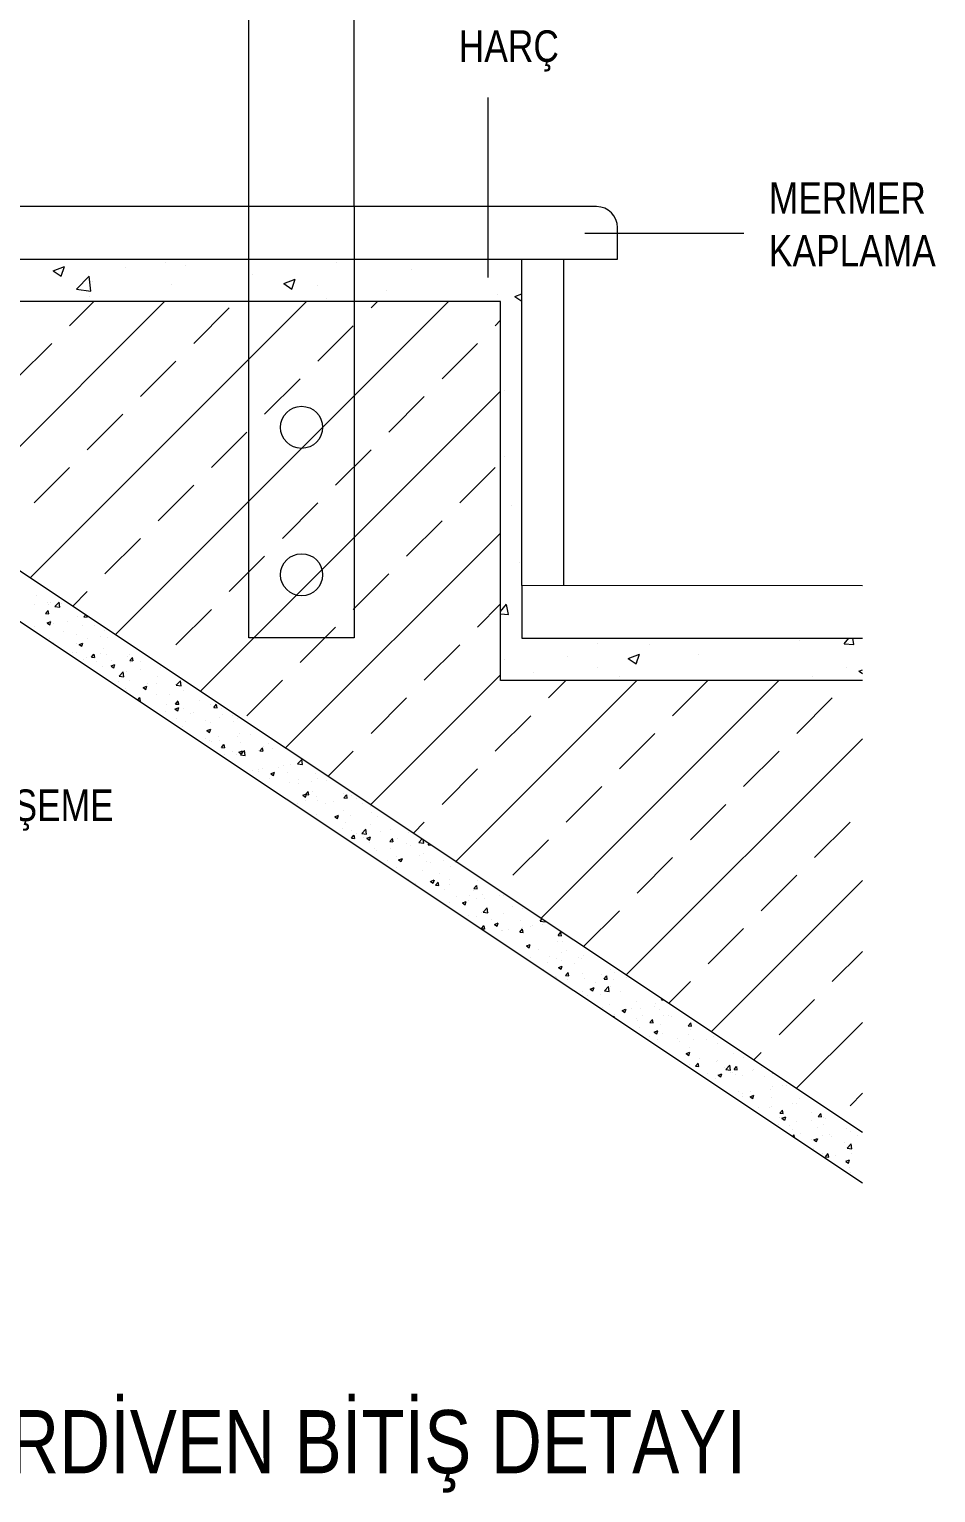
# Model space of a CAD drawing. Header units: millimetres. Extents: x 708 to 46452, y -4963 to 3960.
# Drawn here: x 43050.5 to 43265.6, y 2793.9 to 3141.3 of the extents above; entities that cross this region are included whole.
import ezdxf

# ---------------------------------------------------------------- set-up
doc = ezdxf.new("R2010")
doc.units = ezdxf.units.MM
doc.layers.add('TEFRİŞ', color=8, linetype='Continuous', lineweight=9)
doc.styles.add('ÖLÇÜ1-5-2', font='arial.ttf', dxfattribs={"width": 0.8, "height": 1.5})

msp = doc.modelspace()

# ---------------------------------------------------------------- linework, layer by layer
at = {"layer": 'TEFRİŞ'}
for p, q in [((43102.569, 3099.319), (43102.569, 3317.668)), ((43127.569, 3099.319), (43127.569, 3317.668)), ((43185.07, 3099.231), (43032.313, 3099.253)), ((43190.069, 3086.73), (43190.069, 3094.231)), ((43032.313, 3086.753), (43190.069, 3086.73)), ((43167.313, 3009.232), (43167.313, 3086.734)), ((43177.313, 3009.232), (43177.313, 3086.734)), ((43162.313, 3076.691), (42907.937, 3076.691)), ((43162.313, 2986.691), (43162.313, 3076.691)), ((43027.313, 3026.691), (43248.201, 2879.432)), ((43024.285, 3016.691), (43248.201, 2867.413)), ((43248.201, 3009.221), (43167.313, 3009.232)), ((43167.313, 3009.232), (43167.313, 2996.732)), ((43167.313, 2996.732), (43248.201, 2996.721)), ((43248.201, 2986.691), (43162.313, 2986.691))]:
    msp.add_line(p, q, dxfattribs=at)
at = {"layer": 'TEFRİŞ', "ltscale": 0.3}
for p, q in [((43159.391, 3082.372), (43159.391, 3125.123)), ((43102.584, 2996.812), (43102.569, 3099.323)), ((43127.569, 3099.319), (43127.584, 2996.812)), ((43182.336, 3092.949), (43220.017, 3092.949)), ((43082.892, 3086.008), (43082.892, 3086.008)), ((43123.285, 3085.96), (43123.285, 3085.96)), ((43056.152, 3083.992), (43058.819, 3085.016)), ((43056.159, 3083.983), (43058.054, 3082.705)), ((43058.058, 3082.705), (43058.83, 3085.007)), ((43061.689, 3079.653), (43064.657, 3082.746)), ((43065.079, 3079.12), (43064.658, 3082.738)), ((43073.354, 3084.753), (43073.354, 3084.753)), ((43087.604, 3085.143), (43087.604, 3085.143)), ((43103.497, 3083.103), (43103.497, 3083.103)), ((43141.172, 3084.405), (43141.172, 3084.405)), ((43159.391, 3082.372), (43159.391, 3082.372)), ((43061.695, 3079.642), (43065.084, 3079.116)), ((43065.385, 3081.329), (43065.385, 3081.329)), ((43084.252, 3080.664), (43084.252, 3080.664)), ((43110.906, 3080.94), (43113.574, 3081.964)), ((43110.914, 3080.931), (43112.809, 3079.653)), ((43112.812, 3079.653), (43113.585, 3081.956)), ((43118.953, 3080.591), (43118.953, 3080.591)), ((43135.328, 3079.204), (43135.328, 3079.204)), ((43030.48, 3024.579), (43082.592, 3076.691)), ((43050.686, 3011.109), (43116.268, 3076.691)), ((43060.013, 3070.95), (43065.754, 3076.691)), ((43064.69, 3077.982), (43064.69, 3077.982)), ((43070.891, 2997.639), (43149.944, 3076.691)), ((43096.733, 3076.777), (43096.733, 3076.777)), ((43120.899, 3077.304), (43120.899, 3077.304)), ((43131.575, 3075.16), (43133.106, 3076.691)), ((43161.628, 3078.398), (43161.628, 3078.398)), ((43165.661, 3077.889), (43167.313, 3078.523)), ((43165.668, 3077.88), (43167.313, 3076.771)), ((43089.48, 3066.741), (43097.899, 3075.16)), ((43161.041, 3070.95), (43162.313, 3072.222)), ((43118.946, 3062.531), (43127.365, 3070.95)), ((43047.385, 3058.322), (43055.804, 3066.741)), ((43148.413, 3058.322), (43156.832, 3066.741)), ((43076.851, 3054.112), (43085.27, 3062.531)), ((43106.318, 3049.903), (43114.737, 3058.322)), ((43091.097, 2984.168), (43162.313, 3055.384)), ((43163.312, 3055.473), (43163.312, 3055.473)), ((43135.784, 3045.693), (43144.203, 3054.112)), ((43064.223, 3041.484), (43072.642, 3049.903)), ((43093.689, 3037.274), (43102.108, 3045.693)), ((43123.156, 3033.065), (43131.575, 3041.484)), ((43051.594, 3028.855), (43060.013, 3037.274)), ((43152.622, 3028.855), (43161.041, 3037.274)), ((43163.279, 3039.973), (43163.279, 3039.973)), ((43081.061, 3024.646), (43089.48, 3033.065)), ((43110.527, 3020.436), (43118.946, 3028.855)), ((43164.881, 3028.207), (43164.881, 3028.207)), ((43139.994, 3016.227), (43148.413, 3024.646)), ((43068.432, 3012.017), (43076.851, 3020.436)), ((43111.303, 2970.698), (43162.313, 3021.708)), ((43097.899, 3007.808), (43106.318, 3016.227)), ((43166.843, 3014.815), (43166.843, 3014.815)), ((43127.365, 3003.598), (43135.784, 3012.017)), ((43052.074, 3006.899), (43052.074, 3006.899)), ((43060.789, 3004.374), (43064.223, 3007.808)), ((43051.707, 3004.683), (43051.707, 3004.683)), ((43054.331, 3002.615), (43054.943, 3003.344)), ((43054.334, 3002.611), (43055.094, 3002.545)), ((43054.751, 3005.193), (43054.751, 3005.193)), ((43054.936, 3004.652), (43054.936, 3004.652)), ((43055.119, 3002.534), (43054.972, 3003.33)), ((43055.574, 3005.239), (43055.574, 3005.239)), ((43056.554, 3004.308), (43057.543, 3005.339)), ((43056.56, 3004.297), (43057.69, 3004.122)), ((43057.685, 3004.125), (43057.544, 3005.331)), ((43058.115, 3005.07), (43058.115, 3005.07)), ((43063.44, 3001.818), (43063.864, 3002.323)), ((43085.27, 2995.179), (43093.689, 3003.598)), ((43156.832, 2999.389), (43162.313, 3004.87)), ((43162.313, 3003.121), (43163.716, 3004.793)), ((43162.313, 3002.563), (43164.16, 3002.402)), ((43164.186, 3002.39), (43163.745, 3004.778)), ((43051.595, 2999.643), (43051.595, 2999.643)), ((43054.723, 3000.376), (43055.613, 3000.717)), ((43054.73, 3000.367), (43055.362, 2999.941)), ((43054.774, 3000.061), (43054.774, 3000.061)), ((43055.366, 2999.941), (43055.623, 3000.709)), ((43055.42, 3001.011), (43055.42, 3001.011)), ((43056.327, 3000.157), (43056.327, 3000.157)), ((43059.584, 3000.694), (43059.584, 3000.694)), ((43061.941, 3001.905), (43061.941, 3001.905)), ((43063.106, 2999.871), (43063.106, 2999.871)), ((43063.444, 3001.814), (43064.203, 3001.748)), ((43064.229, 3001.737), (43064.156, 3002.129)), ((43065.995, 2999.648), (43065.995, 2999.648)), ((43114.737, 2990.97), (43123.156, 2999.389)), ((43055.265, 2996.783), (43055.265, 2996.783)), ((43056.243, 2995.685), (43056.243, 2995.685)), ((43058.589, 2998.377), (43058.589, 2998.377)), ((43061.632, 2995.588), (43061.632, 2995.588)), ((43061.786, 2997.677), (43061.786, 2997.677)), ((43062.304, 2995.263), (43063.193, 2995.604)), ((43062.311, 2995.254), (43062.943, 2994.828)), ((43062.946, 2994.828), (43063.204, 2995.596)), ((43064.264, 2996.741), (43064.264, 2996.741)), ((43067.443, 2997.16), (43067.443, 2997.16)), ((43068.201, 2998.49), (43068.201, 2998.49)), ((43069.038, 2996.859), (43069.038, 2996.859)), ((43127.584, 2996.812), (43102.584, 2996.812)), ((43185.386, 2995.542), (43185.386, 2995.542)), ((43233.319, 2996.152), (43233.319, 2996.152)), ((43243.863, 2995.432), (43244.945, 2996.721)), ((43243.866, 2995.428), (43246.143, 2995.229)), ((43246.168, 2995.217), (43245.891, 2996.721)), ((43060.633, 2993.381), (43060.633, 2993.381)), ((43061.632, 2993.45), (43061.632, 2993.45)), ((43064.102, 2992.151), (43064.102, 2992.151)), ((43065.202, 2992.265), (43065.815, 2992.995)), ((43065.206, 2992.262), (43065.965, 2992.195)), ((43065.991, 2992.184), (43065.844, 2992.98)), ((43067.413, 2993.095), (43067.413, 2993.095)), ((43068.047, 2994.263), (43068.047, 2994.263)), ((43068.912, 2992.784), (43068.912, 2992.784)), ((43073.889, 2992.415), (43073.889, 2992.415)), ((43074.192, 2992.808), (43074.192, 2992.808)), ((43074.312, 2991.468), (43074.924, 2992.198)), ((43075.1, 2991.387), (43074.953, 2992.183)), ((43144.203, 2986.76), (43152.622, 2995.179)), ((43178.174, 2992.472), (43178.174, 2992.472)), ((43192.605, 2991.953), (43195.273, 2992.977)), ((43192.612, 2991.944), (43194.507, 2990.666)), ((43194.51, 2990.666), (43195.283, 2992.969)), ((43197.736, 2995.155), (43197.736, 2995.155)), ((43209.257, 2992.984), (43209.257, 2992.984)), ((43063.311, 2991.675), (43063.311, 2991.675)), ((43066.482, 2991.144), (43066.482, 2991.144)), ((43067.892, 2990.035), (43067.892, 2990.035)), ((43069.885, 2990.149), (43070.774, 2990.491)), ((43069.892, 2990.141), (43070.524, 2989.715)), ((43070.09, 2991.389), (43070.09, 2991.389)), ((43070.527, 2989.715), (43070.784, 2990.482)), ((43071.792, 2987.733), (43072.781, 2988.764)), ((43072.922, 2987.55), (43072.782, 2988.756)), ((43073.592, 2988.831), (43073.592, 2988.831)), ((43074.315, 2991.465), (43075.074, 2991.398)), ((43074.488, 2990.987), (43074.488, 2990.987)), ((43076.771, 2989.25), (43076.771, 2989.25)), ((43076.87, 2991.102), (43076.87, 2991.102)), ((43080.994, 2990.903), (43081.061, 2990.97)), ((43081.581, 2989.883), (43081.581, 2989.883)), ((43163.167, 2991.728), (43163.167, 2991.728)), ((43170.221, 2988.512), (43170.221, 2988.512)), ((43185.289, 2989.829), (43185.289, 2989.829)), ((43194.827, 2991.084), (43194.827, 2991.084)), ((43244.376, 2989.836), (43244.376, 2989.836)), ((43247.36, 2988.901), (43248.201, 2989.224)), ((43247.367, 2988.893), (43248.201, 2988.33)), ((43071.665, 2986.353), (43071.665, 2986.353)), ((43071.798, 2987.722), (43072.927, 2987.546)), ((43073.364, 2984.837), (43073.364, 2984.837)), ((43074.334, 2986.759), (43074.334, 2986.759)), ((43077.466, 2985.036), (43078.355, 2985.377)), ((43077.473, 2985.027), (43078.104, 2984.601)), ((43078.108, 2984.602), (43078.365, 2985.369)), ((43078.24, 2984.874), (43078.24, 2984.874)), ((43078.445, 2986.066), (43078.445, 2986.066)), ((43080.771, 2986.109), (43080.771, 2986.109)), ((43080.855, 2987.654), (43080.855, 2987.654)), ((43085.224, 2985.78), (43085.224, 2985.78)), ((43085.346, 2985.631), (43086.335, 2986.662)), ((43085.352, 2985.619), (43086.481, 2985.444)), ((43086.261, 2985.93), (43086.261, 2985.93)), ((43086.476, 2985.448), (43086.336, 2986.654)), ((43102.108, 2978.341), (43110.527, 2986.76)), ((43131.508, 2957.227), (43162.313, 2988.032)), ((43151.714, 2943.757), (43194.648, 2986.691)), ((43171.919, 2930.287), (43228.324, 2986.691)), ((43173.67, 2982.551), (43177.81, 2986.691)), ((43190.559, 2987.652), (43190.559, 2987.652)), ((43203.136, 2978.341), (43211.486, 2986.691)), ((43210.898, 2986.793), (43210.898, 2986.793)), ((43236.306, 2987.767), (43236.306, 2987.767)), ((43073.43, 2984.241), (43073.43, 2984.241)), ((43076.208, 2982.076), (43076.686, 2982.645)), ((43076.407, 2982.049), (43076.407, 2982.049)), ((43076.511, 2981.874), (43076.836, 2981.845)), ((43076.862, 2981.834), (43076.715, 2982.631)), ((43080.7, 2983.426), (43080.7, 2983.426)), ((43083.814, 2983.32), (43083.814, 2983.32)), ((43085.183, 2981.118), (43085.795, 2981.848)), ((43085.971, 2981.037), (43085.824, 2981.833)), ((43087.115, 2984.239), (43087.115, 2984.239)), ((43090.909, 2981.973), (43090.909, 2981.973)), ((43131.575, 2974.132), (43139.994, 2982.551)), ((43232.602, 2974.132), (43241.021, 2982.551)), ((43080.546, 2979.198), (43080.546, 2979.198)), ((43082.751, 2979.29), (43082.751, 2979.29)), ((43082.92, 2980.921), (43082.92, 2980.921)), ((43085.046, 2979.923), (43085.936, 2980.264)), ((43085.053, 2979.914), (43085.685, 2979.488)), ((43085.186, 2981.115), (43085.945, 2981.049)), ((43085.688, 2979.488), (43085.946, 2980.256)), ((43086.099, 2981.339), (43086.099, 2981.339)), ((43086.961, 2980.011), (43086.961, 2980.011)), ((43088.664, 2978.876), (43088.664, 2978.876)), ((43089.531, 2979.004), (43089.531, 2979.004)), ((43093.557, 2980.963), (43093.557, 2980.963)), ((43094.292, 2980.321), (43094.904, 2981.051)), ((43094.296, 2980.318), (43095.055, 2980.252)), ((43095.08, 2980.24), (43094.933, 2981.036)), ((43095.589, 2978.019), (43095.589, 2978.019)), ((43096.07, 2980.147), (43096.07, 2980.147)), ((43096.31, 2978.717), (43096.31, 2978.717)), ((43098.768, 2978.438), (43098.768, 2978.438)), ((43161.041, 2969.922), (43169.46, 2978.341)), ((43085.429, 2977.584), (43085.429, 2977.584)), ((43086.806, 2975.783), (43086.806, 2975.783)), ((43087.568, 2976.964), (43087.568, 2976.964)), ((43092.209, 2977.298), (43092.209, 2977.298)), ((43092.627, 2974.81), (43093.516, 2975.151)), ((43092.634, 2974.801), (43093.266, 2974.375)), ((43093.269, 2974.375), (43093.527, 2975.143)), ((43093.402, 2976.736), (43093.402, 2976.736)), ((43098.988, 2977.011), (43098.988, 2977.011)), ((43099.923, 2977.63), (43099.923, 2977.63)), ((43092.248, 2973.01), (43092.248, 2973.01)), ((43093.248, 2972.508), (43093.248, 2972.508)), ((43093.784, 2972.262), (43093.784, 2972.262)), ((43095.427, 2973.429), (43095.427, 2973.429)), ((43095.546, 2972.569), (43095.546, 2972.569)), ((43096.054, 2970.768), (43096.667, 2971.498)), ((43096.842, 2970.688), (43096.695, 2971.484)), ((43099.769, 2973.402), (43099.769, 2973.402)), ((43100.237, 2974.062), (43100.237, 2974.062)), ((43100.563, 2971.975), (43100.563, 2971.975)), ((43102.953, 2973.841), (43102.953, 2973.841)), ((43105.996, 2971.052), (43105.996, 2971.052)), ((43107.343, 2971.689), (43107.343, 2971.689)), ((43190.508, 2965.713), (43198.927, 2974.132)), ((43192.125, 2916.816), (43248.201, 2972.893)), ((43096.058, 2970.765), (43096.817, 2970.699)), ((43096.896, 2969.053), (43096.896, 2969.053)), ((43098.589, 2969.781), (43098.589, 2969.781)), ((43099.614, 2969.174), (43099.614, 2969.174)), ((43100.208, 2969.696), (43101.097, 2970.038)), ((43100.215, 2969.688), (43100.847, 2969.262)), ((43100.583, 2969.055), (43101.572, 2970.086)), ((43100.589, 2969.044), (43101.719, 2968.869)), ((43100.85, 2969.262), (43101.107, 2970.029)), ((43101.714, 2968.872), (43101.574, 2970.078)), ((43104.916, 2970.109), (43104.916, 2970.109)), ((43105.164, 2969.972), (43105.776, 2970.701)), ((43105.167, 2969.968), (43105.926, 2969.902)), ((43105.951, 2969.891), (43105.805, 2970.687)), ((43106.029, 2969.987), (43106.029, 2969.987)), ((43108.096, 2970.528), (43108.096, 2970.528)), ((43114.137, 2966.953), (43115.126, 2967.984)), ((43115.268, 2966.77), (43115.128, 2967.976)), ((43121.405, 2963.963), (43127.365, 2969.922)), ((43219.974, 2961.503), (43228.393, 2969.922)), ((43103.439, 2965.337), (43103.439, 2965.337)), ((43104.755, 2965.519), (43104.755, 2965.519)), ((43104.87, 2965.199), (43104.87, 2965.199)), ((43105.875, 2965.76), (43105.875, 2965.76)), ((43107.789, 2964.583), (43108.678, 2964.924)), ((43107.796, 2964.574), (43108.427, 2964.148)), ((43108.431, 2964.149), (43108.688, 2964.916)), ((43109.565, 2966.152), (43109.565, 2966.152)), ((43110.846, 2966.608), (43110.846, 2966.608)), ((43111.649, 2964.913), (43111.649, 2964.913)), ((43112.471, 2966.712), (43112.471, 2966.712)), ((43114.143, 2966.942), (43115.273, 2966.767)), ((43118.429, 2964.626), (43118.429, 2964.626)), ((43148.413, 2957.294), (43156.832, 2965.713)), ((43107.548, 2963.493), (43107.548, 2963.493)), ((43112.316, 2962.484), (43112.316, 2962.484)), ((43114.244, 2962.199), (43114.244, 2962.199)), ((43114.327, 2963.207), (43114.327, 2963.207)), ((43117.424, 2962.617), (43117.424, 2962.617)), ((43118.837, 2963.378), (43118.837, 2963.378)), ((43121.107, 2962.92), (43121.107, 2962.92)), ((43122.234, 2963.251), (43122.234, 2963.251)), ((43177.879, 2953.084), (43186.298, 2961.503)), ((43112.162, 2958.256), (43112.162, 2958.256)), ((43114.083, 2957.608), (43114.083, 2957.608)), ((43115.369, 2959.47), (43116.259, 2959.811)), ((43115.376, 2959.461), (43116.008, 2959.035)), ((43115.902, 2958.171), (43115.902, 2958.171)), ((43116.011, 2959.035), (43116.269, 2959.803)), ((43116.035, 2959.622), (43116.647, 2960.351)), ((43116.038, 2959.618), (43116.797, 2959.552)), ((43116.823, 2959.541), (43116.676, 2960.337)), ((43117.728, 2960.302), (43117.728, 2960.302)), ((43118.683, 2959.151), (43118.683, 2959.151)), ((43118.893, 2958.242), (43118.893, 2958.242)), ((43120.771, 2957.513), (43120.771, 2957.513)), ((43122.682, 2957.884), (43122.682, 2957.884)), ((43125.097, 2959.964), (43125.097, 2959.964)), ((43125.144, 2958.825), (43125.757, 2959.554)), ((43125.147, 2958.821), (43125.907, 2958.755)), ((43125.932, 2958.744), (43125.785, 2959.54)), ((43126.913, 2959.298), (43126.913, 2959.298)), ((43128.178, 2958.784), (43128.178, 2958.784)), ((43129.461, 2957.598), (43129.461, 2957.598)), ((43207.346, 2948.875), (43215.765, 2957.294)), ((43118.528, 2954.923), (43118.528, 2954.923)), ((43122.95, 2954.356), (43123.839, 2954.698)), ((43122.957, 2954.348), (43123.589, 2953.922)), ((43123.572, 2954.289), (43123.572, 2954.289)), ((43123.592, 2953.922), (43123.849, 2954.69)), ((43124.943, 2955.736), (43124.943, 2955.736)), ((43126.752, 2954.707), (43126.752, 2954.707)), ((43131.539, 2956.688), (43131.539, 2956.688)), ((43131.562, 2955.34), (43131.562, 2955.34)), ((43133.028, 2954.34), (43133.028, 2954.34)), ((43124.789, 2951.508), (43124.789, 2951.508)), ((43125.621, 2953.069), (43125.621, 2953.069)), ((43126.988, 2951.108), (43126.988, 2951.108)), ((43128.221, 2950.331), (43128.221, 2950.331)), ((43129.375, 2950.378), (43130.364, 2951.408)), ((43129.381, 2950.366), (43130.511, 2950.191)), ((43130.506, 2950.195), (43130.365, 2951.401)), ((43131.385, 2952.46), (43131.385, 2952.46)), ((43133.768, 2950.822), (43133.768, 2950.822)), ((43136.241, 2951.387), (43136.241, 2951.387)), ((43139.421, 2951.806), (43139.421, 2951.806)), ((43140.547, 2950.535), (43140.547, 2950.535)), ((43141.611, 2950.492), (43144.203, 2953.084)), ((43236.812, 2944.665), (43245.231, 2953.084)), ((43126.906, 2949.272), (43127.519, 2950.002)), ((43126.91, 2949.269), (43127.669, 2949.202)), ((43127.694, 2949.191), (43127.547, 2949.987)), ((43129.666, 2949.402), (43129.666, 2949.402)), ((43130.531, 2949.243), (43131.42, 2949.585)), ((43130.538, 2949.235), (43131.169, 2948.809)), ((43131.173, 2948.809), (43131.43, 2949.576)), ((43131.23, 2948.232), (43131.23, 2948.232)), ((43132.504, 2946.762), (43132.504, 2946.762)), ((43136.016, 2948.475), (43136.628, 2949.205)), ((43136.019, 2948.472), (43136.778, 2948.405)), ((43136.08, 2946.797), (43136.08, 2946.797)), ((43136.445, 2949.116), (43136.445, 2949.116)), ((43136.803, 2948.394), (43136.656, 2949.19)), ((43137.751, 2949.127), (43137.751, 2949.127)), ((43139.91, 2948.034), (43139.91, 2948.034)), ((43140.889, 2947.43), (43140.889, 2947.43)), ((43142.929, 2948.275), (43143.712, 2949.092)), ((43142.935, 2948.264), (43144.064, 2948.089)), ((43143.225, 2948.829), (43143.225, 2948.829)), ((43144.06, 2948.092), (43143.963, 2948.924)), ((43145.125, 2947.678), (43145.379, 2947.98)), ((43145.128, 2947.675), (43145.887, 2947.608)), ((43145.912, 2947.597), (43145.907, 2947.629)), ((43165.251, 2940.456), (43173.67, 2948.875)), ((43132.9, 2946.378), (43132.9, 2946.378)), ((43135.547, 2943.974), (43135.547, 2943.974)), ((43137.597, 2944.899), (43137.597, 2944.899)), ((43138.021, 2944.08), (43138.021, 2944.08)), ((43138.111, 2944.13), (43139.001, 2944.471)), ((43138.118, 2944.121), (43138.75, 2943.695)), ((43138.753, 2943.696), (43139.011, 2944.463)), ((43142.953, 2945.245), (43142.953, 2945.245)), ((43144.011, 2945.712), (43144.011, 2945.712)), ((43144.8, 2943.793), (43144.8, 2943.793)), ((43145.569, 2943.477), (43145.569, 2943.477)), ((43148.748, 2943.895), (43148.748, 2943.895)), ((43151.58, 2943.507), (43151.58, 2943.507)), ((43194.717, 2936.246), (43203.136, 2944.665)), ((43137.548, 2942.421), (43137.548, 2942.421)), ((43143.857, 2941.484), (43143.857, 2941.484)), ((43147.803, 2940.801), (43147.803, 2940.801)), ((43150.453, 2942.436), (43150.453, 2942.436)), ((43224.184, 2932.037), (43232.602, 2940.456)), ((43140.397, 2939.529), (43140.397, 2939.529)), ((43142.228, 2938.468), (43142.228, 2938.468)), ((43143.702, 2937.256), (43143.702, 2937.256)), ((43145.408, 2938.886), (43145.408, 2938.886)), ((43145.692, 2939.017), (43146.581, 2939.358)), ((43145.699, 2939.008), (43146.331, 2938.582)), ((43146.334, 2938.582), (43146.592, 2939.35)), ((43146.887, 2938.125), (43147.499, 2938.855)), ((43146.89, 2938.122), (43147.649, 2938.055)), ((43147.674, 2938.044), (43147.528, 2938.84)), ((43149.106, 2937.017), (43149.106, 2937.017)), ((43150.217, 2939.52), (43150.217, 2939.52)), ((43150.299, 2938.209), (43150.299, 2938.209)), ((43155.886, 2936.731), (43155.886, 2936.731)), ((43155.996, 2937.328), (43156.609, 2938.058)), ((43155.999, 2937.325), (43156.758, 2937.259)), ((43156.784, 2937.247), (43156.637, 2938.043)), ((43156.819, 2939.103), (43156.819, 2939.103)), ((43162.666, 2936.444), (43162.666, 2936.444)), ((43212.331, 2903.346), (43248.201, 2939.217)), ((43150.144, 2933.981), (43150.144, 2933.981)), ((43151.784, 2935.311), (43151.784, 2935.311)), ((43153.273, 2933.903), (43154.162, 2934.245)), ((43153.28, 2933.895), (43153.912, 2933.469)), ((43153.915, 2933.469), (43154.172, 2934.237)), ((43154.685, 2934.494), (43154.685, 2934.494)), ((43154.897, 2935.567), (43154.897, 2935.567)), ((43156.665, 2934.875), (43156.665, 2934.875)), ((43158.076, 2935.985), (43158.076, 2935.985)), ((43158.167, 2931.7), (43159.156, 2932.731)), ((43158.564, 2935.025), (43158.564, 2935.025)), ((43159.297, 2931.517), (43159.157, 2932.723)), ((43162.092, 2935.766), (43162.092, 2935.766)), ((43163.08, 2935.688), (43163.08, 2935.688)), ((43165.135, 2932.977), (43165.135, 2932.977)), ((43154.735, 2930.976), (43154.735, 2930.976)), ((43156.51, 2930.647), (43156.51, 2930.647)), ((43157.729, 2931.706), (43157.729, 2931.706)), ((43158.173, 2931.689), (43159.302, 2931.513)), ((43159.545, 2931.609), (43159.545, 2931.609)), ((43160.139, 2929.989), (43160.139, 2929.989)), ((43162.925, 2931.46), (43162.925, 2931.46)), ((43166.918, 2929.702), (43166.918, 2929.702)), ((43167.566, 2932.665), (43167.566, 2932.665)), ((43171.721, 2929.598), (43172.201, 2930.099)), ((43171.727, 2929.586), (43172.856, 2929.411)), ((43172.851, 2929.415), (43172.82, 2929.687)), ((43182.089, 2923.618), (43190.508, 2932.037)), ((43157.758, 2927.775), (43158.371, 2928.505)), ((43157.762, 2927.772), (43158.521, 2927.706)), ((43158.546, 2927.694), (43158.399, 2928.49)), ((43160.854, 2928.79), (43161.743, 2929.131)), ((43160.861, 2928.782), (43161.492, 2928.356)), ((43161.496, 2928.356), (43161.753, 2929.123)), ((43162.579, 2927.261), (43162.579, 2927.261)), ((43162.771, 2927.233), (43162.771, 2927.233)), ((43164.225, 2927.656), (43164.225, 2927.656)), ((43166.868, 2926.978), (43167.48, 2927.708)), ((43166.871, 2926.975), (43167.63, 2926.909)), ((43167.404, 2928.075), (43167.404, 2928.075)), ((43167.655, 2926.897), (43167.508, 2927.693)), ((43169.367, 2928.185), (43169.367, 2928.185)), ((43169.985, 2928.533), (43169.985, 2928.533)), ((43172.214, 2928.708), (43172.214, 2928.708)), ((43175.977, 2926.181), (43176.589, 2926.911)), ((43175.98, 2926.178), (43176.739, 2926.112)), ((43176.764, 2926.1), (43176.617, 2926.896)), ((43211.555, 2919.408), (43219.974, 2927.827)), ((43168.434, 2923.677), (43169.324, 2924.018)), ((43168.441, 2923.668), (43169.073, 2923.242)), ((43168.873, 2923.699), (43168.873, 2923.699)), ((43169.076, 2923.243), (43169.334, 2924.01)), ((43169.213, 2923.957), (43169.213, 2923.957)), ((43171.225, 2922.926), (43171.225, 2922.926)), ((43175.733, 2924.851), (43175.733, 2924.851)), ((43176.894, 2924.755), (43176.894, 2924.755)), ((43178.004, 2922.64), (43178.004, 2922.64)), ((43241.021, 2915.199), (43248.201, 2922.379)), ((43167.123, 2921.507), (43167.123, 2921.507)), ((43169.461, 2920.955), (43169.461, 2920.955)), ((43173.553, 2919.746), (43173.553, 2919.746)), ((43173.903, 2921.22), (43173.903, 2921.22)), ((43175.579, 2920.624), (43175.579, 2920.624)), ((43176.015, 2918.564), (43176.904, 2918.905)), ((43176.657, 2918.129), (43176.914, 2918.897)), ((43176.732, 2920.165), (43176.732, 2920.165)), ((43176.867, 2922.226), (43176.867, 2922.226)), ((43179.911, 2919.438), (43179.911, 2919.438)), ((43180.682, 2920.934), (43180.682, 2920.934)), ((43181.542, 2920.798), (43181.542, 2920.798)), ((43181.994, 2921.437), (43181.994, 2921.437)), ((43172.504, 2918.167), (43172.504, 2918.167)), ((43175.424, 2916.396), (43175.424, 2916.396)), ((43175.478, 2916.184), (43175.478, 2916.184)), ((43176.022, 2918.555), (43176.654, 2918.129)), ((43177.739, 2916.629), (43178.351, 2917.358)), ((43177.742, 2916.625), (43178.501, 2916.559)), ((43178.201, 2915.789), (43178.201, 2915.789)), ((43178.526, 2916.547), (43178.379, 2917.343)), ((43181.839, 2917.209), (43181.839, 2917.209)), ((43182.257, 2915.898), (43182.257, 2915.898)), ((43186.222, 2916.845), (43186.222, 2916.845)), ((43186.848, 2915.832), (43187.461, 2916.561)), ((43186.851, 2915.828), (43187.61, 2915.762)), ((43187.635, 2915.75), (43187.489, 2916.546)), ((43188.436, 2918.161), (43188.436, 2918.161)), ((43189.037, 2915.612), (43189.037, 2915.612)), ((43189.401, 2917.263), (43189.401, 2917.263)), ((43192.167, 2916.265), (43192.167, 2916.265)), ((43181.685, 2912.981), (43181.685, 2912.981)), ((43183.596, 2913.45), (43184.485, 2913.792)), ((43183.603, 2913.442), (43184.234, 2913.016)), ((43184.238, 2913.016), (43184.495, 2913.784)), ((43184.761, 2914.994), (43184.761, 2914.994)), ((43186.06, 2912.254), (43186.06, 2912.254)), ((43186.958, 2913.022), (43187.947, 2914.053)), ((43186.964, 2913.011), (43188.094, 2912.836)), ((43188.089, 2912.839), (43187.949, 2914.045)), ((43188.281, 2913.933), (43188.281, 2913.933)), ((43190.87, 2912.887), (43190.87, 2912.887)), ((43194.802, 2914.828), (43194.802, 2914.828)), ((43202.228, 2910.081), (43207.346, 2915.199)), ((43182.881, 2911.836), (43182.881, 2911.836)), ((43186.564, 2909.122), (43186.564, 2909.122)), ((43188.127, 2909.706), (43188.127, 2909.706)), ((43191.177, 2908.337), (43192.066, 2908.678)), ((43191.643, 2908.687), (43191.643, 2908.687)), ((43191.818, 2907.903), (43192.076, 2908.67)), ((43193.343, 2908.835), (43193.343, 2908.835)), ((43194.647, 2910.6), (43194.647, 2910.6)), ((43195.55, 2908.934), (43195.55, 2908.934)), ((43198.729, 2909.353), (43198.729, 2909.353)), ((43199.049, 2909.959), (43199.049, 2909.959)), ((43200.123, 2908.549), (43200.123, 2908.549)), ((43200.512, 2910.92), (43200.691, 2911.106)), ((43200.518, 2910.909), (43201.128, 2910.814)), ((43228.393, 2902.57), (43236.812, 2910.989)), ((43187.529, 2907.878), (43187.529, 2907.878)), ((43189.074, 2906.832), (43189.223, 2907.008)), ((43189.241, 2907.416), (43189.241, 2907.416)), ((43189.309, 2906.675), (43189.251, 2906.993)), ((43191.183, 2908.329), (43191.815, 2907.902)), ((43194.493, 2906.372), (43194.493, 2906.372)), ((43194.686, 2905.899), (43194.686, 2905.899)), ((43196.021, 2907.13), (43196.021, 2907.13)), ((43197.72, 2905.482), (43198.332, 2906.212)), ((43197.723, 2905.479), (43198.482, 2905.412)), ((43198.507, 2905.4), (43198.36, 2906.196)), ((43200.198, 2904.977), (43200.198, 2904.977)), ((43200.908, 2907.185), (43200.908, 2907.185)), ((43202.092, 2907.17), (43202.092, 2907.17)), ((43202.8, 2906.843), (43202.8, 2906.843)), ((43206.829, 2904.685), (43207.441, 2905.415)), ((43207.616, 2904.603), (43207.469, 2905.399)), ((43208.219, 2906.033), (43208.219, 2906.033)), ((43232.536, 2889.876), (43248.201, 2905.541)), ((43195.388, 2904.344), (43195.388, 2904.344)), ((43197.596, 2902.093), (43197.596, 2902.093)), ((43198.757, 2903.224), (43199.647, 2903.565)), ((43198.764, 2903.215), (43199.396, 2902.789)), ((43199.399, 2902.79), (43199.657, 2903.557)), ((43199.536, 2901.454), (43199.536, 2901.454)), ((43200.753, 2902.957), (43200.753, 2902.957)), ((43204.376, 2901.807), (43204.376, 2901.807)), ((43206.832, 2904.682), (43207.591, 2904.615)), ((43206.943, 2902.726), (43206.943, 2902.726)), ((43207.35, 2903.91), (43207.35, 2903.91)), ((43208.057, 2901.443), (43208.057, 2901.443)), ((43211.155, 2901.521), (43211.155, 2901.521)), ((43212.867, 2902.076), (43212.867, 2902.076)), ((43204.878, 2901.024), (43204.878, 2901.024)), ((43206.338, 2898.11), (43207.227, 2898.452)), ((43206.345, 2898.102), (43206.977, 2897.676)), ((43206.98, 2897.676), (43207.237, 2898.444)), ((43207.195, 2899.682), (43207.195, 2899.682)), ((43213.716, 2900.576), (43213.716, 2900.576)), ((43217.547, 2898.123), (43217.547, 2898.123)), ((43222.433, 2896.611), (43224.184, 2898.361)), ((43203.154, 2897.445), (43203.185, 2897.478)), ((43203.192, 2897.42), (43203.186, 2897.47)), ((43204.716, 2896.434), (43204.716, 2896.434)), ((43207.041, 2895.454), (43207.041, 2895.454)), ((43208.591, 2895.132), (43209.203, 2895.862)), ((43208.594, 2895.129), (43209.353, 2895.062)), ((43208.682, 2895.031), (43208.682, 2895.031)), ((43209.378, 2895.05), (43209.231, 2895.847)), ((43209.526, 2897.067), (43209.526, 2897.067)), ((43213.561, 2896.348), (43213.561, 2896.348)), ((43213.825, 2896.419), (43213.825, 2896.419)), ((43215.462, 2894.744), (43215.462, 2894.744)), ((43215.75, 2894.345), (43216.739, 2895.375)), ((43216.881, 2894.162), (43216.74, 2895.368)), ((43217.7, 2894.335), (43218.313, 2895.065)), ((43218.487, 2894.253), (43218.34, 2895.05)), ((43219.976, 2897.161), (43219.976, 2897.161)), ((43224.274, 2894.902), (43224.274, 2894.902)), ((43211.36, 2893.325), (43211.36, 2893.325)), ((43213.407, 2892.12), (43213.407, 2892.12)), ((43213.919, 2892.997), (43214.808, 2893.338)), ((43213.926, 2892.989), (43214.557, 2892.563)), ((43214.206, 2893.114), (43214.206, 2893.114)), ((43214.561, 2892.563), (43214.818, 2893.331)), ((43215.756, 2894.333), (43216.885, 2894.158)), ((43216.868, 2893.631), (43216.868, 2893.631)), ((43217.385, 2893.532), (43217.385, 2893.532)), ((43217.703, 2894.332), (43218.462, 2894.265)), ((43218.139, 2893.039), (43218.139, 2893.039)), ((43219.822, 2892.934), (43219.822, 2892.934)), ((43222.195, 2894.166), (43222.195, 2894.166)), ((43222.241, 2894.458), (43222.241, 2894.458)), ((43224.919, 2892.752), (43224.919, 2892.752)), ((43226.418, 2893.886), (43226.418, 2893.886)), ((43226.81, 2893.538), (43226.893, 2893.638)), ((43226.812, 2893.535), (43227.082, 2893.511)), ((43218.854, 2889.157), (43218.854, 2889.157)), ((43219.667, 2888.706), (43219.667, 2888.706)), ((43219.714, 2888.003), (43219.714, 2888.003)), ((43221.5, 2887.884), (43222.389, 2888.225)), ((43221.506, 2887.876), (43222.138, 2887.449)), ((43221.718, 2889.186), (43221.718, 2889.186)), ((43222.141, 2887.45), (43222.399, 2888.217)), ((43226.264, 2889.658), (43226.264, 2889.658)), ((43226.494, 2887.716), (43226.494, 2887.716)), ((43226.875, 2890.212), (43226.875, 2890.212)), ((43229.125, 2890.458), (43229.125, 2890.458)), ((43230.054, 2890.631), (43230.054, 2890.631)), ((43245.231, 2885.732), (43248.201, 2888.703)), ((43223.534, 2885.203), (43223.534, 2885.203)), ((43226.109, 2885.43), (43226.109, 2885.43)), ((43226.713, 2885.622), (43226.713, 2885.622)), ((43228.572, 2883.985), (43229.184, 2884.715)), ((43229.358, 2883.904), (43229.211, 2884.7)), ((43231.523, 2886.255), (43231.523, 2886.255)), ((43232.63, 2886.324), (43232.63, 2886.324)), ((43233.273, 2887.43), (43233.273, 2887.43)), ((43236.007, 2884.151), (43236.007, 2884.151)), ((43228.182, 2881.246), (43228.182, 2881.246)), ((43228.575, 2883.982), (43229.334, 2883.916)), ((43228.6, 2882.88), (43228.6, 2882.88)), ((43229.08, 2882.771), (43229.97, 2883.112)), ((43229.087, 2882.762), (43229.719, 2882.336)), ((43229.722, 2882.337), (43229.979, 2883.104)), ((43230.8, 2880.94), (43230.8, 2880.94)), ((43232.475, 2882.097), (43232.475, 2882.097)), ((43236.203, 2882.302), (43236.203, 2882.302)), ((43237.58, 2880.654), (43237.58, 2880.654)), ((43237.681, 2883.188), (43238.293, 2883.918)), ((43237.684, 2883.185), (43238.443, 2883.119)), ((43238.468, 2883.107), (43238.321, 2883.903)), ((43238.89, 2882.91), (43238.89, 2882.91)), ((43239.05, 2881.363), (43239.05, 2881.363)), ((43239.382, 2882.721), (43239.382, 2882.721)), ((43231.643, 2880.092), (43231.643, 2880.092)), ((43231.643, 2878.452), (43231.977, 2878.8)), ((43232.049, 2878.182), (43231.978, 2878.792)), ((43233.478, 2879.234), (43233.478, 2879.234)), ((43236.041, 2877.712), (43236.041, 2877.712)), ((43236.661, 2877.657), (43237.55, 2877.999)), ((43236.668, 2877.649), (43237.299, 2877.223)), ((43237.303, 2877.223), (43237.56, 2877.991)), ((43238.736, 2878.682), (43238.736, 2878.682)), ((43240.258, 2878.948), (43240.258, 2878.948)), ((43240.851, 2878.345), (43240.851, 2878.345)), ((43244.359, 2880.367), (43244.359, 2880.367)), ((43245.332, 2879.634), (43245.332, 2879.634)), ((43247.037, 2878.661), (43247.037, 2878.661)), ((43236.494, 2875.647), (43236.494, 2875.647)), ((43238.581, 2874.454), (43238.581, 2874.454)), ((43239.443, 2873.636), (43240.055, 2874.365)), ((43240.23, 2873.554), (43240.083, 2874.35)), ((43241.833, 2873.912), (43241.833, 2873.912)), ((43243.9, 2876.919), (43243.9, 2876.919)), ((43244.542, 2875.667), (43245.531, 2876.698)), ((43244.548, 2875.656), (43245.677, 2875.48)), ((43245.178, 2875.406), (43245.178, 2875.406)), ((43245.53, 2874.392), (43245.53, 2874.392)), ((43245.672, 2875.484), (43245.532, 2876.69)), ((43239.446, 2873.632), (43240.205, 2873.566)), ((43244.242, 2872.544), (43245.131, 2872.885)), ((43244.248, 2872.536), (43244.88, 2872.11)), ((43244.883, 2872.11), (43245.141, 2872.878)), ((43245.023, 2871.179), (43245.023, 2871.179)), ((43245.369, 2869.801), (43245.369, 2869.801))]:
    msp.add_line(p, q, dxfattribs=at)
for centre in [(43115.084, 3046.812), (43115.084, 3011.812)]:
    msp.add_circle(centre, 5, dxfattribs=at)
at = {"layer": 'TEFRİŞ'}
msp.add_arc((43185.069, 3094.231), 5, 0, 89.99178, dxfattribs=at)

# ---------------------------------------------------------------- texts
at = {"layer": 'TEFRİŞ', "linetype": 'Continuous', "style": 'ÖLÇÜ1-5-2', "width": 0.8}
for s, height, p in [('HARÇ', 7.5, (43152.397, 3133.583)), ('MERMER', 7.5, (43225.98, 3097.514)), ('KAPLAMA', 7.5, (43225.988, 3085.014)), ('BETONARME DÖŞEME', 7.5, (42978.748, 2953.329)), ('MERDİVEN BİTİŞ DETAYI', 15, (43020.313, 2798.473))]:
    msp.add_text(s, height=height, dxfattribs=at).set_placement(p)

doc.saveas('drawing.dxf')
